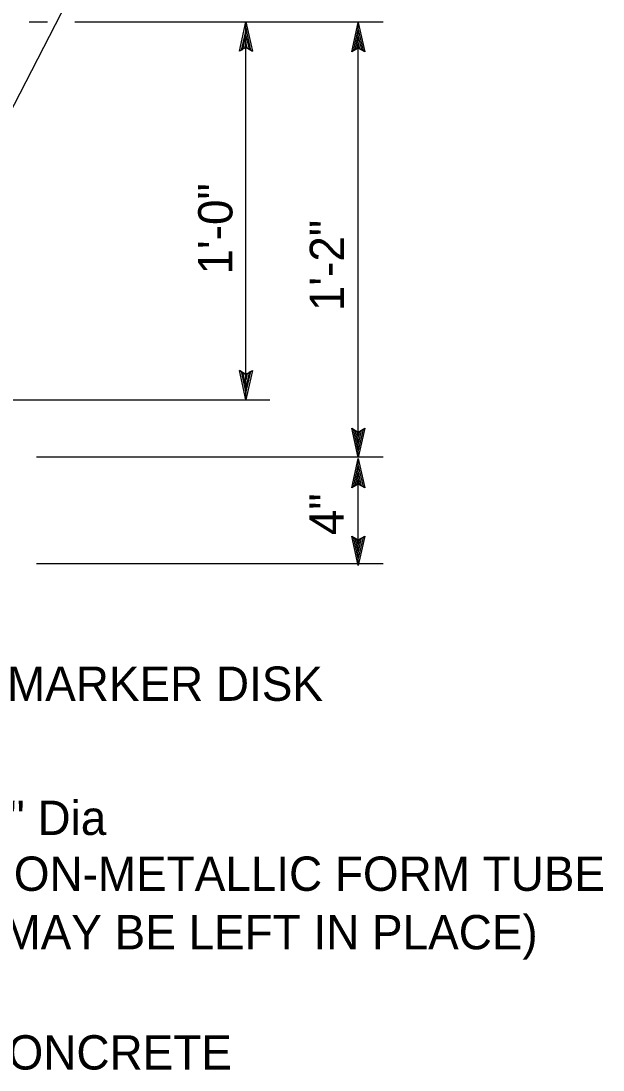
# Model space of a CAD drawing. Extents: x -894 to 866, y -476 to 714.
# Drawn here: x 84.9 to 203.7, y 10.8 to 224.9 of the extents above; entities that cross this region are included whole.
import ezdxf

# ---------------------------------------------------------------- set-up
doc = ezdxf.new("R2010")
doc.units = 0
doc.layers.add('56 Stage 3 Anno', color=7, linetype='Continuous')
doc.layers.add('57 Undefined', color=7, linetype='Continuous')

msp = doc.modelspace()

# ---------------------------------------------------------------- linework, layer by layer
at = {"layer": '56 Stage 3 Anno'}
for p, q in [((86.53, 224.69), (90.28, 224.69)), ((95.9, 224.69), (158.83, 224.69)), ((130.8, 147.55), (130.8, 224.69)), ((130.8, 224.69), (130.8, 224.69)), ((152.38, 218.53), (153.72, 224.53)), ((152.74, 218.74), (153.72, 223.15)), ((153.72, 135.77), (153.72, 224.69)), ((153.72, 224.53), (153.72, 224.53)), ((153.72, 224.53), (155.05, 218.53)), ((153.73, 223.14), (154.7, 218.76)), ((153.1, 218.98), (153.72, 221.77)), ((153.72, 221.77), (154.35, 218.94)), ((129.46, 218.69), (129.46, 218.69)), ((132.13, 218.69), (132.13, 218.69)), ((153.72, 219.33), (152.38, 218.53)), ((152.38, 218.53), (152.38, 218.53)), ((153.45, 219.15), (153.72, 220.38)), ((153.72, 220.38), (153.99, 219.17)), ((155.05, 218.53), (153.72, 219.33)), ((155.05, 218.53), (155.05, 218.53)), ((129.47, 153.55), (129.47, 153.55)), ((132.14, 153.55), (132.14, 153.55)), ((54.52, 147.55), (135.65, 147.55)), ((130.8, 147.55), (130.8, 147.55)), ((153.72, 135.77), (152.39, 141.77)), ((152.39, 141.77), (152.39, 141.77)), ((152.39, 141.77), (153.72, 140.97)), ((153.72, 137.16), (152.75, 141.54)), ((153.72, 138.54), (153.09, 141.36)), ((153.72, 140.97), (155.06, 141.77)), ((155.06, 141.77), (153.72, 135.77)), ((154.7, 141.56), (153.72, 137.15)), ((154.34, 141.32), (153.72, 138.54)), ((155.06, 141.77), (155.06, 141.77)), ((153.72, 139.92), (153.45, 141.13)), ((154, 141.15), (153.72, 139.92)), ((88.07, 135.95), (158.83, 135.95)), ((152.38, 129.57), (153.72, 135.57)), ((153.72, 135.77), (153.72, 135.77)), ((153.72, 114.14), (153.72, 135.57)), ((153.72, 135.57), (153.72, 135.57)), ((153.72, 135.57), (155.05, 129.57)), ((152.73, 129.79), (153.72, 134.19)), ((153.09, 130.02), (153.72, 132.81)), ((153.72, 134.18), (154.69, 129.81)), ((153.72, 132.81), (154.34, 129.99)), ((153.44, 130.2), (153.72, 131.43)), ((153.72, 131.43), (153.98, 130.22)), ((153.72, 130.37), (152.38, 129.57)), ((152.38, 129.57), (152.38, 129.57)), ((155.05, 129.57), (153.72, 130.37)), ((155.05, 129.57), (155.05, 129.57)), ((153.72, 113.77), (152.39, 119.77)), ((152.39, 119.77), (152.39, 119.77)), ((152.39, 119.77), (153.72, 118.97)), ((153.72, 115.16), (152.75, 119.54)), ((153.72, 116.54), (153.09, 119.36)), ((153.72, 117.92), (153.45, 119.13)), ((153.72, 118.97), (155.06, 119.77)), ((155.06, 119.77), (153.72, 113.77)), ((154.7, 119.56), (153.72, 115.15)), ((154.34, 119.32), (153.72, 116.54)), ((154, 119.15), (153.72, 117.92)), ((155.06, 119.77), (155.06, 119.77)), ((88.02, 114.14), (158.83, 114.14)), ((153.72, 113.77), (153.72, 113.77))]:
    msp.add_line(p, q, dxfattribs=at)
msp.add_lwpolyline([(131.46, 268.25), (114.59, 268.25), (76.24, 193.82)], dxfattribs=at)
for points in [[(129.46, 218.69), (130.8, 224.69), (132.14, 218.69), (131.78, 218.9), (130.81, 223.3), (129.82, 218.9), (130.17, 219.11), (130.8, 221.93), (131.43, 219.11), (131.07, 219.33), (130.8, 220.54), (130.53, 219.32), (130.8, 219.49), (132.14, 218.69), (130.8, 219.49)], [(132.14, 153.55), (130.8, 147.55), (129.47, 153.55), (129.83, 153.34), (130.8, 148.94), (131.79, 153.34), (131.44, 153.13), (130.81, 150.31), (130.18, 153.12), (130.54, 152.91), (130.81, 151.69), (131.08, 152.91), (130.8, 152.75), (129.47, 153.55), (130.8, 152.75)]]:
    msp.add_lwpolyline(points, close=True, dxfattribs=at)

# ---------------------------------------------------------------- texts
at = {"layer": '57 Undefined'}
for s, p in [('1\'-0"', (128.04, 173.12)), ('1\'-2"', (150.82, 165.64)), ('4"', (150.75, 119.95))]:
    msp.add_text(s, height=7, rotation=90, dxfattribs=at).set_placement(p)
for s, p in [('MARKER DISK', (82.02, 86.14)), ('6" Dia', (77.12, 58.77)), ('NON-METALLIC FORM TUBE', (76.66, 47.37)), ('(MAY BE LEFT IN PLACE)', (77.99, 35.44)), ('CONCRETE', (75.39, 10.91))]:
    msp.add_text(s, height=7, dxfattribs=at).set_placement(p)

doc.saveas('drawing.dxf')
